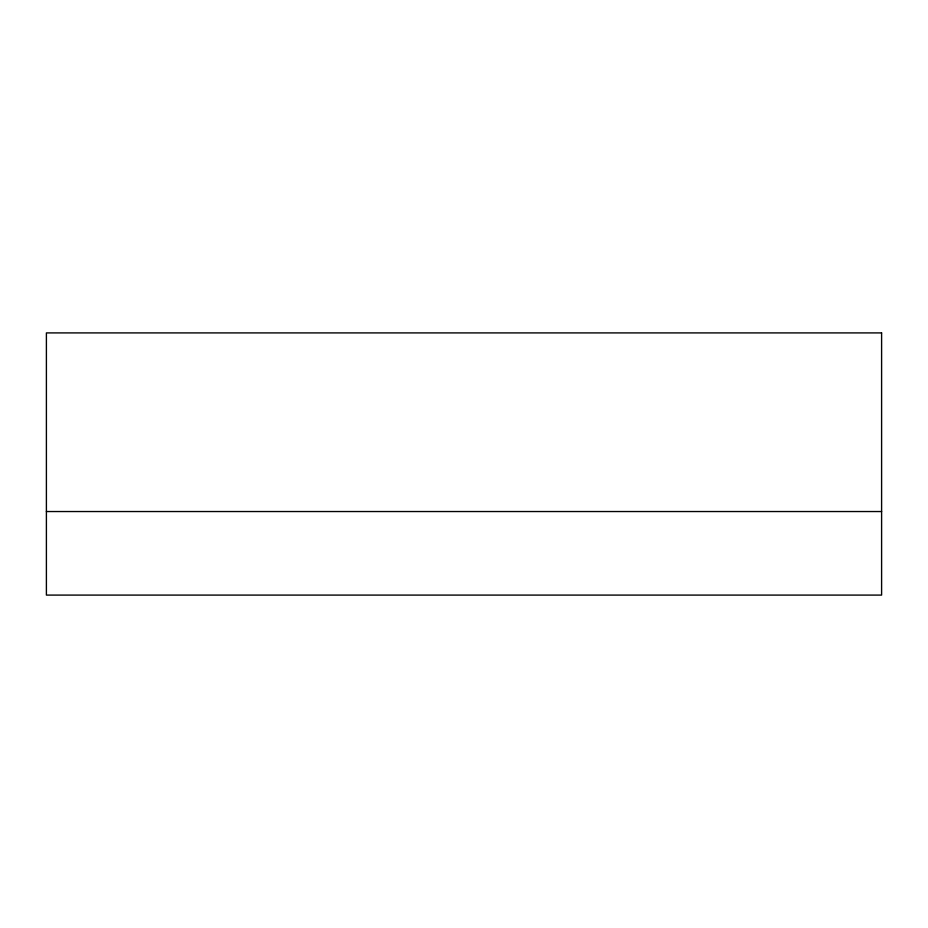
<?xml version="1.0" encoding="UTF-8"?>
<svg xmlns="http://www.w3.org/2000/svg" width="928" height="928" viewBox="0 0 928 928"><rect width="100%" height="100%" fill="white"/><g stroke="black" fill="none" stroke-linecap="round" stroke-linejoin="round"><path stroke-width="1.39" d="M46.4 511.537L881.6 511.537M881.6 332.908L46.4 332.908L46.4 595.092L881.6 595.092L881.6 332.908"/></g></svg>
